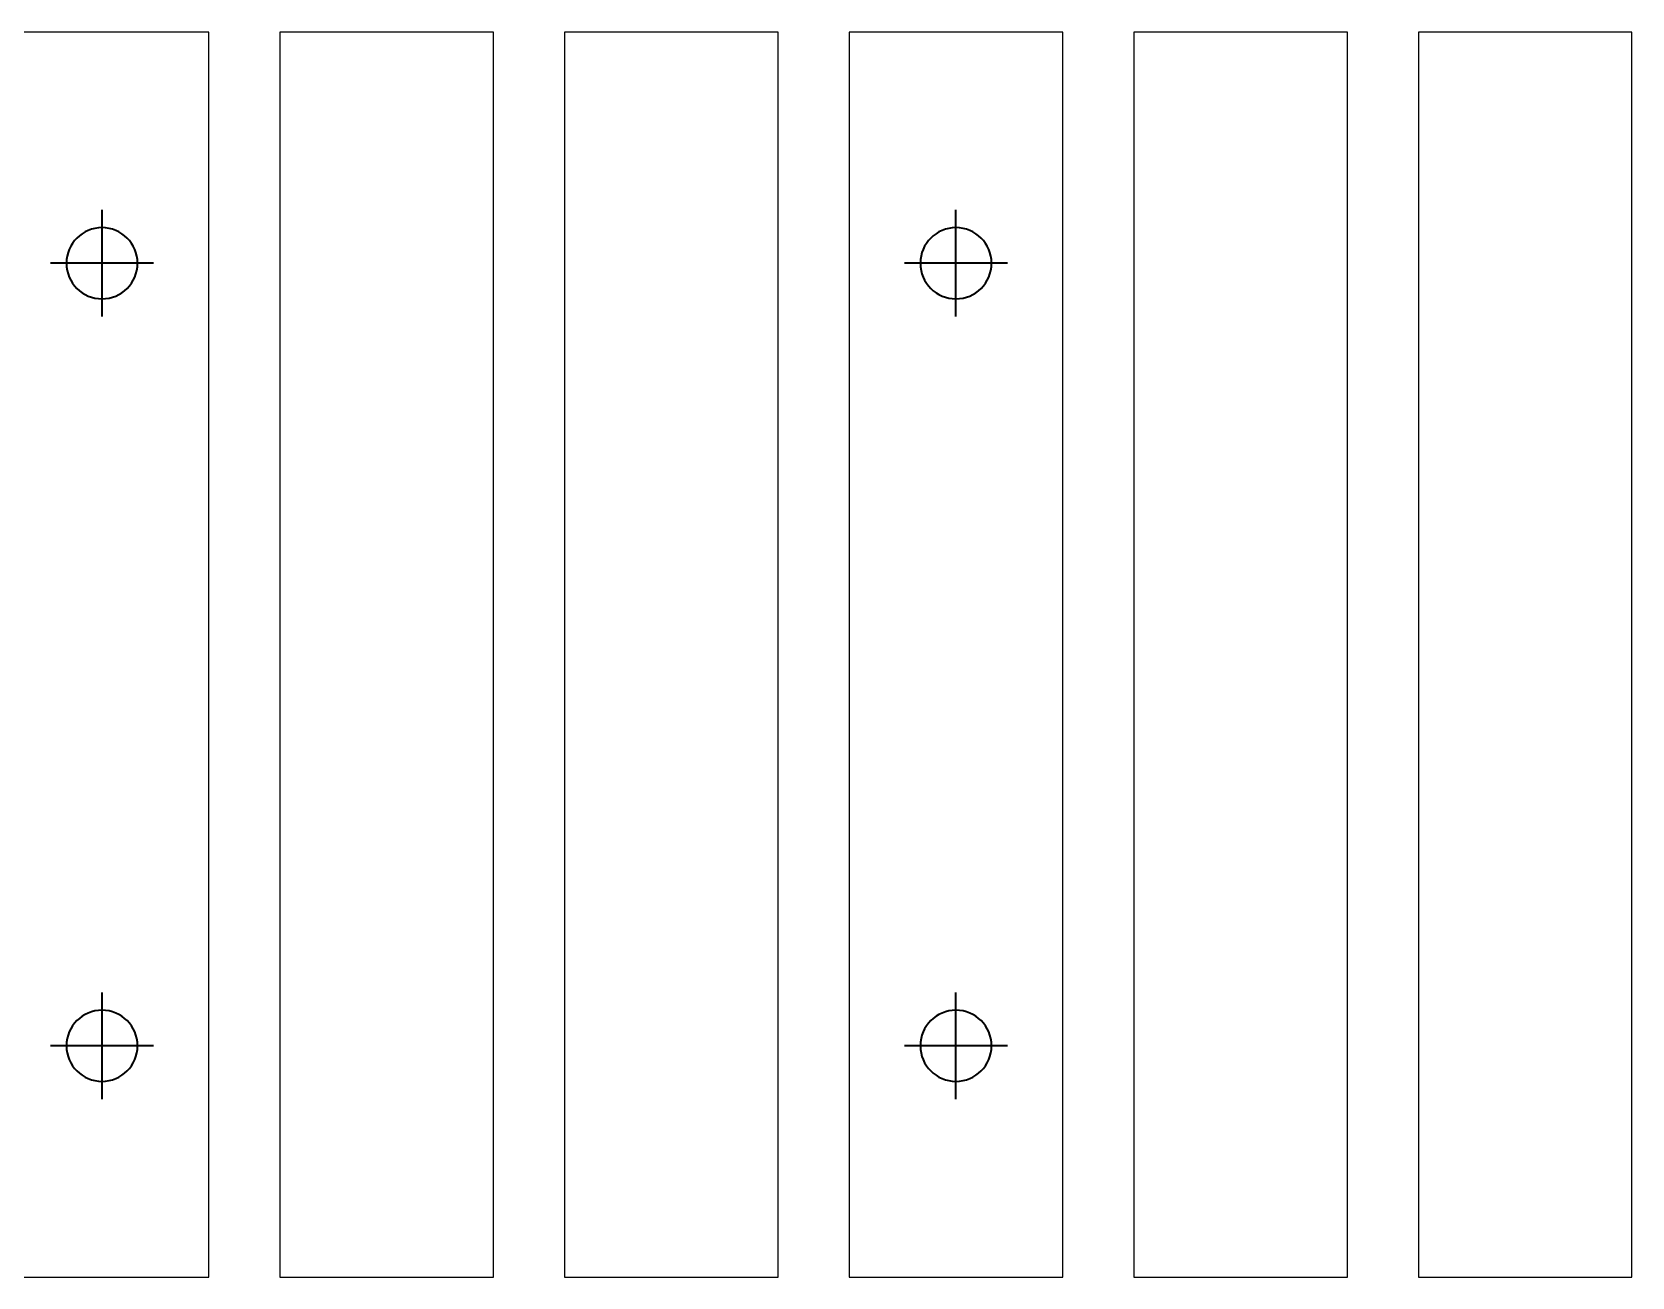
# Model space of a CAD drawing. Header units: millimetres. Extents: x -920231 to -841213, y -17301 to 22361.
# Drawn here: x -878363 to -876114, y -6565 to -4815 of the extents above; entities that cross this region are included whole.
import ezdxf
from ezdxf.xclip import XClip

# ---------------------------------------------------------------- set-up
doc = ezdxf.new("R2010")
doc.units = ezdxf.units.MM
doc.header["$XCLIPFRAME"] = 0
doc.layers.add('000 - WIPEOUT', color=250, linetype='Continuous')
doc.layers.add('A11_ALU.SOLID SHEET', color=2, linetype='Continuous')
doc.layers.add('A-DETL-GENF', color=2, linetype='Continuous', lineweight=35)
doc.layers.add('E-LITE-EQPM', color=2, linetype='Continuous', lineweight=35)

# ---------------------------------------------------------------- blocks, each defined once
blk = doc.blocks.new('*U1484')
at = {"color": 3}
for points in [[(-875, 4150), (875, 4150), (875, 3850), (-875, 3850)], [(-875, 3750), (875, 3750), (875, 3450), (-875, 3450)], [(-875, 3350), (875, 3350), (875, 3050), (-875, 3050)], [(-875, 2950), (875, 2950), (875, 2650), (-875, 2650)], [(-875, 2550), (875, 2550), (875, 2250), (-875, 2250)], [(-875, 2150), (875, 2150), (875, 1850), (-875, 1850)]]:
    blk.add_wipeout(points, dxfattribs=at).dxf.layer = '000 - WIPEOUT'
at = {"layer": 'A11_ALU.SOLID SHEET', "color": 0, "linetype": 'ByBlock'}
for points in [[(-875, 3850), (875, 3850), (875, 4150), (-875, 4150)], [(-875, 3450), (875, 3450), (875, 3750), (-875, 3750)], [(-875, 3050), (875, 3050), (875, 3350), (-875, 3350)], [(-875, 2650), (875, 2650), (875, 2950), (-875, 2950)], [(-875, 2250), (875, 2250), (875, 2550), (-875, 2550)], [(-875, 1850), (875, 1850), (875, 2150), (-875, 2150)]]:
    blk.add_lwpolyline(points, close=True, dxfattribs=at)
blk = doc.blocks.new('*U1512')
at = {"layer": 'A11_ALU.SOLID SHEET', "linetype": 'ByBlock', "rotation": 90}
blk.add_blockref('*U1484', (-129582, -9269.5), dxfattribs=at)
blk = doc.blocks.new('LGF_DL_SAA_LowPower_DL1a - LGF_DL_SAA_LowPower_DL1a-8832329-4130-01 MULTI-PURPOSE LEVEL - REFLECTED CEILING PLAN')
at = {"layer": 'A-DETL-GENF'}
for p, q in [((0, 75), (0, -75)), ((72.5, 0), (-72.5, 0))]:
    blk.add_line(p, q, dxfattribs=at)
blk.add_circle((0, 0), 50, dxfattribs=at)
blk = doc.blocks.new('C-1-PP19-AR-4130-01-B_20250829-225100_EXLIGHT')
at = {"layer": 'E-LITE-EQPM', "extrusion": (0, 0, -1), "rotation": 180}
for p in [(133582, -8719.5), (132382, -8719.5), (133582, -9819.5), (132382, -9819.5)]:
    blk.add_blockref('LGF_DL_SAA_LowPower_DL1a - LGF_DL_SAA_LowPower_DL1a-8832329-4130-01 MULTI-PURPOSE LEVEL - REFLECTED CEILING PLAN', p, dxfattribs=at)

msp = doc.modelspace()

# ---------------------------------------------------------------- block references
ref = msp.add_blockref('*U1512', (-744682.4, 3579))
XClip(ref).set_block_clipping_path([(-170955.001718735, -20880.0077451951), (-101425.4223389953, 14393.0014498747)])

# ---------------------------------------------------------------- next in the draw order: block references
ref = msp.add_blockref('C-1-PP19-AR-4130-01-B_20250829-225100_EXLIGHT', (-744682.4, 3579))
XClip(ref).set_block_clipping_path([(-170955.001718735, -20880.0077451951), (-101425.4223389953, 14393.0014498747)])

doc.saveas('drawing.dxf')
